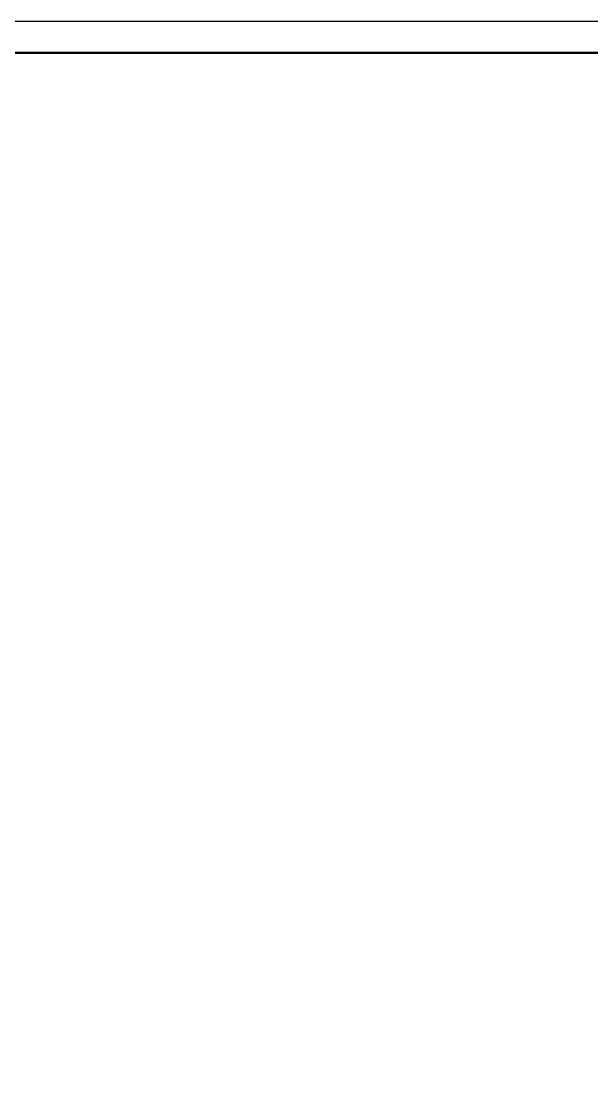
# Model space of a CAD drawing. Extents: x 522289 to 1051641, y 88514 to 354674.
# Drawn here: x 876679 to 885762, y 246993 to 264080 of the extents above; entities that cross this region are included whole.
import ezdxf

# ---------------------------------------------------------------- set-up
doc = ezdxf.new("R2010")
doc.units = 0
doc.header["$LTSCALE"] = 1000
doc.header["$MEASUREMENT"] = 0
doc.layers.add('P-图框', color=7, linetype='CONTINUOUS')
doc.layers.add('PUB_TITLE', color=4, linetype='CONTINUOUS')

# ---------------------------------------------------------------- blocks, each defined once
blk = doc.blocks.new('TQ1')
at = {"layer": 'P-图框'}
blk.add_lwpolyline([(804709.1491690945, 185020.9950702791), (846709.1491690945, 185020.9950702791), (846709.1491690945, 214720.9950702791), (804709.1491690945, 214720.9950702791)], close=True, dxfattribs=at)
at = {"layer": 'P-图框', "linetype": 'Continuous', "const_width": 40}
blk.add_lwpolyline([(807209.1491690945, 185520.9950702791), (846209.1491690945, 185520.9950702791), (846209.1491690945, 214220.9950702791), (807209.1491690945, 214220.9950702791)], close=True, dxfattribs=at)

msp = doc.modelspace()

# ---------------------------------------------------------------- linework, layer by layer
at = {"layer": 'PUB_TITLE'}
msp.add_lwpolyline([(852845.7109362888, 234379.5655840909), (894845.7109362888, 234379.5655840909), (894845.7109362888, 264079.5655840909), (852845.7109362888, 264079.5655840909)], close=True, dxfattribs=at)

# ---------------------------------------------------------------- block references
at = {"layer": 'P-图框'}
msp.add_blockref('TQ1', (48136.5617671943, 49358.57051381178), dxfattribs=at)

doc.saveas('drawing.dxf')
